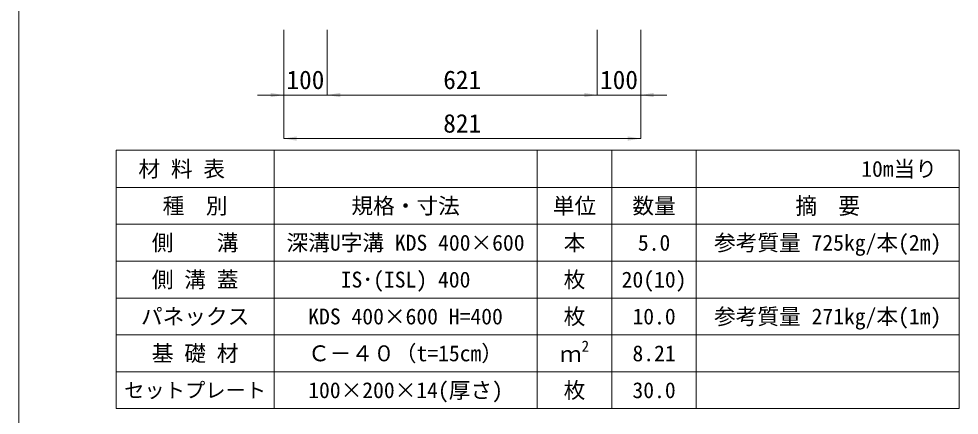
# Model space of a CAD drawing. Units: millimetres at full size. Extents: x 172874 to 217143, y 854931 to 903297.
# Drawn here: x 176474 to 178637, y 869946 to 870856 of the extents above; entities that cross this region are included whole.
import ezdxf
from ezdxf.enums import TextEntityAlignment as Align

# ---------------------------------------------------------------- set-up
doc = ezdxf.new("R2010")
doc.units = ezdxf.units.MM
doc.header["$LTSCALE"] = 20
for name, color, linetype, lineweight in [('Defpoints_3', 8, 'Continuous', 0), ('図枠', 5, 'Continuous', 13), ('寸法・材料表', 7, 'Continuous', 13), ('寸法線', 7, 'Continuous', 13)]:
    doc.layers.add(name, color=color, linetype=linetype, lineweight=lineweight)
doc.styles.add('ＭＳ ゴシック', font='')
doc.styles.add('ＭＳ Ｐゴシック', font='')
doc.styles.get('ＭＳ ゴシック').set_extended_font_data('MS Gothic')
doc.styles.get('ＭＳ Ｐゴシック').set_extended_font_data('MS PGothic')

# ---------------------------------------------------------------- blocks, each defined once
blk = doc.blocks.new('filled_arrow')
at = {"color": 0, "linetype": 'Continuous', "lineweight": -2}
blk.add_solid([(7.5, 1.25), (0, 0), (7.5, -1.25)], dxfattribs=at)

msp = doc.modelspace()

# ---------------------------------------------------------------- linework, layer by layer
at = {"layer": 'Defpoints_3'}
for p, q in [((176698.25, 870554.4), (178637.15, 870554.4)), ((176698.25, 870554.4), (176698.25, 870469.22)), ((177061.25, 870554.4), (177061.25, 870469.22)), ((177666.25, 870554.4), (177666.25, 870469.22)), ((177838.55, 870554.4), (177838.55, 870469.22)), ((178032.15, 870554.4), (178032.15, 870469.22)), ((178637.15, 870554.4), (178637.15, 870469.22))]:
    msp.add_line(p, q, dxfattribs=at)
at = {"layer": '図枠'}
msp.add_line((176474.21, 874031.02), (176474.21, 854931.02), dxfattribs=at)
at = {"layer": '寸法・材料表'}
for p, q in [((176698.25, 870469.22), (178637.15, 870469.22)), ((176698.25, 870469.22), (176698.25, 869961.02)), ((177061.25, 870469.22), (177061.25, 869961.02)), ((177666.25, 870469.22), (177666.25, 869961.02)), ((177838.55, 870469.22), (177838.55, 869961.02)), ((178032.15, 870469.22), (178032.15, 869961.02)), ((178637.15, 870469.22), (178637.15, 869961.02)), ((176698.25, 870384.52), (178637.15, 870384.52)), ((176698.25, 870299.82), (178637.15, 870299.82)), ((176698.25, 870215.12), (178637.15, 870215.12)), ((176698.25, 870130.42), (178637.15, 870130.42)), ((176698.25, 870045.72), (178637.15, 870045.72)), ((176698.25, 869961.02), (178637.15, 869961.02))]:
    msp.add_line(p, q, dxfattribs=at)
at = {"layer": '寸法線'}
for p, q in [((177083.41, 870831.42), (177083.41, 870681.42)), ((177083.41, 870831.42), (177083.41, 870581.42)), ((177183.41, 870831.42), (177183.41, 870681.42)), ((177183.41, 870831.42), (177183.41, 870681.42)), ((177804.7, 870831.42), (177804.7, 870681.42)), ((177804.7, 870831.42), (177804.7, 870681.42)), ((177904.7, 870831.42), (177904.7, 870681.42)), ((177904.7, 870831.42), (177904.7, 870581.42)), ((177023.41, 870681.42), (177243.41, 870681.42)), ((177183.41, 870681.42), (177804.7, 870681.42)), ((177744.7, 870681.42), (177964.7, 870681.42)), ((177904.7, 870581.42), (177083.41, 870581.42))]:
    msp.add_line(p, q, dxfattribs=at)

# ---------------------------------------------------------------- block references
at = {"layer": '寸法線', "xscale": 4, "yscale": 4, "rotation": 180}
for p in [(177083.41, 870681.42), (177804.7, 870681.42), (177804.7, 870681.42), (177904.7, 870581.42)]:
    msp.add_blockref('filled_arrow', p, dxfattribs=at)
at = {"layer": '寸法線', "xscale": 4, "yscale": 4}
for p in [(177183.41, 870681.42), (177183.41, 870681.42), (177904.7, 870681.42), (177083.41, 870581.42)]:
    msp.add_blockref('filled_arrow', p, dxfattribs=at)

# ---------------------------------------------------------------- texts
at = {"layer": '寸法・材料表', "style": 'ＭＳ ゴシック'}
msp.add_text('\u3000材 料 表', height=36.55, dxfattribs=at).set_placement((176699.41, 870511.81), align=Align.MIDDLE_LEFT)
msp.add_text('10m当り\u3000', height=36.55, dxfattribs=at).set_placement((178635.99, 870511.81), align=Align.MIDDLE_RIGHT)
for s, height, p in [('種\u3000別', 36.55, (176879.75, 870426.87)), ('規格・寸法', 36.55, (177363.75, 870426.87)), ('単位', 36.55, (177752.4, 870426.87)), ('数量', 36.55, (177935.35, 870426.87)), ('側\u3000\u3000溝', 36.55, (176879.75, 870342.17)), ('深溝U字溝 KDS 400×600', 36.55, (177363.75, 870342.17)), ('本', 36.55, (177752.4, 870342.17)), ('5.0', 36.55, (177935.35, 870342.17)), ('参考質量 725kg/本(2m)', 36.55, (178334.65, 870342.17)), ('側 溝 蓋', 36.55, (176879.75, 870257.47)), ('枚', 36.55, (177752.4, 870257.47)), ('IS･(ISL) 400', 36.55, (177363.75, 870257.47)), ('20(10)', 36.55, (177935.35, 870257.47)), ('パネックス', 36.55, (176879.75, 870172.77)), ('枚', 36.55, (177752.4, 870172.77)), ('参考質量 271kg/本(1m)', 36.55, (178334.65, 870172.77)), ('KDS 400×600 H=400', 36.55, (177363.75, 870172.77)), ('10.0', 36.55, (177935.35, 870172.77)), ('基 礎 材', 36.55, (176879.75, 870088.07)), ('Ｃ－４０（t=15cm）', 36.55, (177363.75, 870088.07)), ('8.21', 36.55, (177935.35, 870088.07)), ('セットプレート', 34.18, (176879.75, 870003.37)), ('100×200×14(厚さ)', 36.55, (177363.75, 870003.37)), ('枚', 36.55, (177752.4, 870003.37)), ('30.0', 36.55, (177935.35, 870003.37))]:
    msp.add_text(s, height=height, dxfattribs=at).set_placement(p, align=Align.MIDDLE_CENTER)
at = {"layer": '寸法・材料表', "style": 'ＭＳ Ｐゴシック', "width": 0.95}
msp.add_text('摘\u3000要', height=38.1, dxfattribs=at).set_placement((178334.65, 870426.87), align=Align.MIDDLE_CENTER)
at = {"layer": '寸法・材料表', "style": 'ＭＳ ゴシック'}
for s, height, p in [('2', 25.59, (177768.6, 870084.1)), ('ｍ', 36.55, (177718.75, 870057.15))]:
    msp.add_text(s, height=height, dxfattribs=at).set_placement(p, align=Align.BOTTOM_LEFT)
at = {"layer": '寸法線', "style": 'ＭＳ ゴシック'}
for s, p in [('100', (177133.41, 870716.42)), ('621', (177494.06, 870716.42)), ('100', (177854.7, 870716.42)), ('821', (177494.06, 870616.42))]:
    msp.add_text(s, height=42.72, dxfattribs=at).set_placement(p, align=Align.MIDDLE_CENTER)

doc.saveas('drawing.dxf')
